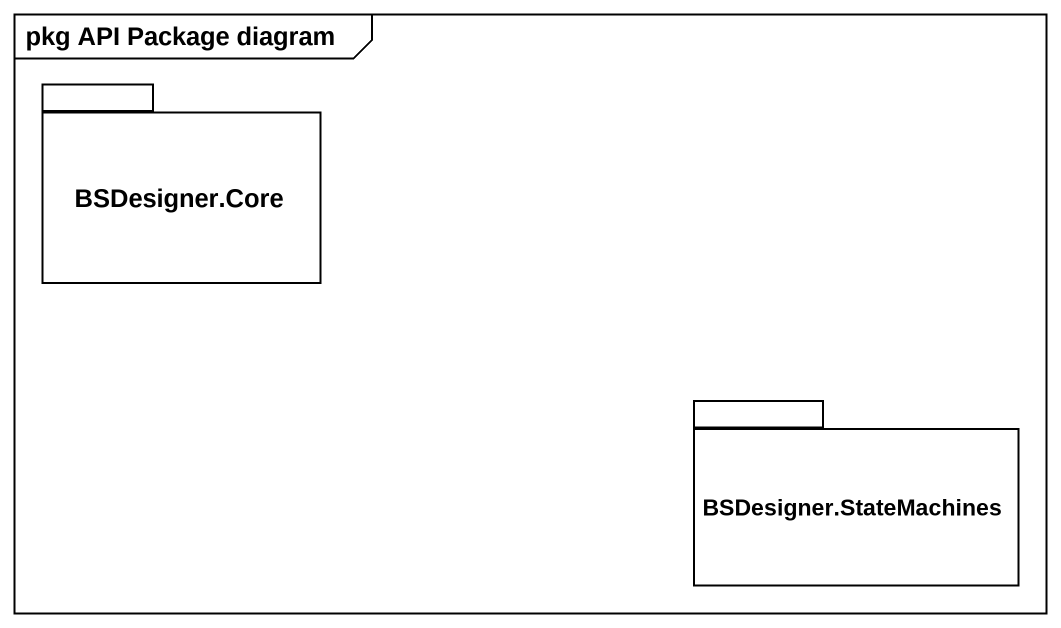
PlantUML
@startuml
mainframe pkg API Package diagram
package "BSDesigner.Core" as BSDesigner_Core {
}
package "BSDesigner.StateMachines" as BSDesigner_StateMachines {
}
@enduml
